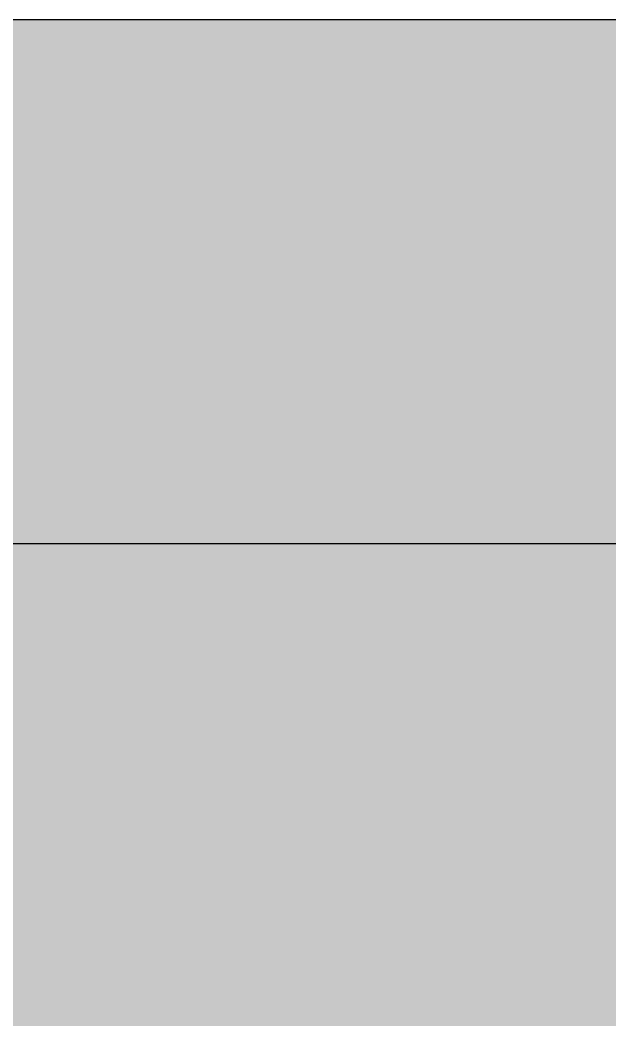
# Model space of a CAD drawing. Header units: millimetres. Extents: x 857 to 2168, y 576 to 1198.
# Drawn here: x 947.28 to 960.09, y 811.76 to 833.48 of the extents above; entities that cross this region are included whole.
import ezdxf

# ---------------------------------------------------------------- set-up
doc = ezdxf.new("R2010")
doc.units = ezdxf.units.MM
doc.layers.add('WAL', color=7, linetype='Continuous', lineweight=30)

msp = doc.modelspace()

# ---------------------------------------------------------------- hatches: boundary and pattern name
at = {"lineweight": -2, "true_color": 0x750066}
h = msp.add_hatch(color=226, dxfattribs=at)
h.dxf.hatch_style = 1
h.paths.add_polyline_path([(990.4739068461504, 789.0223620551992), (966.4784900855886, 789.0223620551992), (966.4784900855886, 759.850394774932), (990.4739068461504, 759.850394774932)])
h.paths.add_polyline_path([(987.1589274825646, 773.9528956853353), (987.1589274825646, 780.5528956853352, -0.7951575391897575), (988.1589274825646, 780.5528956853357), (988.1589274825646, 774.0805433510134, -1)], flags=16)
h.paths.add_polyline_path([(1013.142194961442, 789.0223620551992), (990.4739068461504, 789.0223620551992), (990.4739068461504, 759.850394774932), (1013.146339808266, 759.850394774932)])
h.paths.add_polyline_path([(993.5373483840021, 773.9528956853353), (993.5373483840021, 780.5528956853352, -0.7951575391897575), (994.5373483840021, 780.5528956853357), (994.5373483840021, 773.9528956853353, -0.8804663787400526)], flags=16)
h.paths.add_polyline_path([(1038.003519241423, 789.0223620551992), (1013.142194961442, 789.0223620551992), (1013.144030656892, 776.1025003847931), (1038.003519241423, 776.1126442289631)])
h.paths.add_polyline_path([(1022.32860457575, 783.0798962701544), (1028.92860457575, 783.0798962701544, -0.8804663787400769), (1028.92860457575, 782.0798962701544), (1022.32860457575, 782.0798962701544, -0.7951575391897405)], flags=16)
h.paths.add_polyline_path([(1038.003519241423, 776.1126442289631), (1013.144030656892, 776.1025003847931), (1013.146339808266, 759.850394774932), (1038.003519241423, 759.850394774932)])
h.paths.add_polyline_path([(1022.32860457575, 771.2300786561443), (1028.92860457575, 771.2300786561443, -0.8804663787400769), (1028.92860457575, 770.2300786561443), (1022.32860457575, 770.2300786561443, -0.7951575391897413)], flags=16)
h.paths.add_polyline_path([(1058.625431052656, 789.0223620551992), (1038.003519241423, 789.0223620551992), (1038.003519241423, 776.1126442289631), (1038.003519241423, 759.850394774932), (1058.625431052656, 759.850394774932)])
h.paths.add_polyline_path([(1040.578209908736, 773.9528956853353), (1040.578209908736, 780.5528956853352, -0.7951575391897575), (1041.578209908736, 780.5528956853357), (1041.578209908736, 773.9528956853353, -0.8804663787400526)], flags=16)
h.paths.add_polyline_path([(966.4784900855886, 789.0223620551994), (954.497031242799, 774.4068052759526), (966.466935732253, 759.850394774932), (966.4784900855886, 759.850394774932)])
h.paths.add_polyline_path([(966.4784900855884, 789.0223620551992), (942.4784900855884, 789.0223620551992), (954.497031242799, 774.4068052759526)])
h.paths.add_polyline_path([(942.4784900855884, 789.0223620551992), (942.4784900855884, 759.850394774932), (942.5640590029475, 759.850394774932), (954.497031242799, 774.4068052759526)])
h.paths.add_polyline_path([(954.497031242799, 774.4068052759526), (942.5640590029475, 759.850394774932), (966.466935732253, 759.850394774932)])
h.paths.add_polyline_path([(960.613088929909, 833.4774009453117), (942.4784900855882, 833.4774009453117), (942.4784900855884, 822.0984103861713), (960.613088929909, 822.0984103861713)])
h.paths.add_polyline_path([(960.613088929909, 822.0984103861713), (942.4784900855884, 822.0984103861713), (942.4784900855884, 810.0984103861713), (960.613088929909, 810.0984103861713)])
h.paths.add_polyline_path([(972.613088929909, 833.4774009453117), (960.613088929909, 833.4774009453117), (960.613088929909, 822.0984103861713), (966.772465214173, 822.0984103861713)])
h.paths.add_polyline_path([(966.772465214173, 822.0984103861713), (960.613088929909, 822.0984103861713), (960.613088929909, 810.0984103861713)], flags=17)
h.paths.add_polyline_path([(978.453712645645, 822.0984103861713), (966.772465214173, 822.0984103861713), (960.613088929909, 810.0984103861713), (984.613088929909, 810.0984103861713)])
h.paths.add_polyline_path([(972.613088929909, 833.4774009453117), (966.772465214173, 822.0984103861713), (978.453712645645, 822.0984103861713)])
h.paths.add_polyline_path([(984.613088929909, 833.4774009453117), (972.613088929909, 833.4774009453117), (978.453712645645, 822.0984103861713), (984.613088929909, 822.0984103861713)])
h.paths.add_polyline_path([(984.613088929909, 822.0984103861713), (978.453712645645, 822.0984103861713), (984.613088929909, 810.0984103861713)], flags=17)
h.paths.add_polyline_path([(996.613088929909, 833.4774009453117), (984.613088929909, 833.4774009453117), (984.613088929909, 822.0984103861713), (990.772465214173, 822.0984103861713)])
h.paths.add_polyline_path([(990.772465214173, 822.0984103861713), (984.613088929909, 822.0984103861713), (984.613088929909, 810.0984103861713)], flags=17)
h.paths.add_polyline_path([(1002.453712645645, 822.0984103861713), (990.772465214173, 822.0984103861713), (984.613088929909, 810.0984103861713), (1008.613088929909, 810.0984103861713)])
h.paths.add_polyline_path([(996.613088929909, 833.4774009453117), (990.772465214173, 822.0984103861713), (1002.453712645645, 822.0984103861713)])
h.paths.add_polyline_path([(1008.613088929909, 833.4774009453117), (996.613088929909, 833.4774009453117), (1002.453712645645, 822.0984103861713), (1008.613088929909, 822.0984103861713)])
h.paths.add_polyline_path([(1008.613088929909, 822.0984103861713), (1002.453712645645, 822.0984103861713), (1008.613088929909, 810.0984103861713)], flags=17)
h.paths.add_polyline_path([(1049.183361759483, 833.4774009453117), (1038.072119793923, 833.4774009453117), (1038.072119793923, 822.0984103861713), (1043.775313148205, 822.0984103861713)])
h.paths.add_polyline_path([(1043.775313148205, 822.0984103861713), (1038.072119793923, 822.0984103861713), (1038.072119793923, 810.0984103861713)], flags=17)
h.paths.add_polyline_path([(1054.635685539831, 822.0984103861713), (1043.775313148205, 822.0984103861713), (1038.072119793923, 810.0984103861713), (1060.385570384548, 810.0984103861713)])
h.paths.add_polyline_path([(1049.183361759483, 833.4774009453117), (1043.775313148205, 822.0984103861713), (1054.635685539831, 822.0984103861713)])
h.paths.add_polyline_path([(1060.740989445534, 833.4774009453117), (1049.183361759483, 833.4774009453117), (1054.635685539831, 822.0984103861713), (1060.745266320617, 822.0984103861713)])
h.paths.add_polyline_path([(1060.745266320617, 822.0984103861713), (1054.635685539831, 822.0984103861713), (1060.385570384548, 810.0984103861713), (1060.74949854717, 810.8382110463899)])
h.paths.add_polyline_path([(1066.288698330082, 822.0984103861713), (1060.745266320617, 822.0984103861713), (1060.74949854717, 810.8382110463899)])
h.paths.add_polyline_path([(1077.149070721708, 822.0984103861713), (1066.288698330082, 822.0984103861713), (1060.74949854717, 810.8382110463899), (1060.749776606546, 810.0984103861713), (1082.699020975174, 810.0984103861713)])
h.paths.add_polyline_path([(1071.886334760218, 833.4774009453117), (1060.740989445534, 833.4774009453117), (1060.745266320617, 822.0984103861713), (1066.288698330082, 822.0984103861713)])
h.paths.add_polyline_path([(1071.886334760218, 833.4774009453117), (1066.288698330082, 822.0984103861713), (1077.149070721708, 822.0984103861713)])
h.paths.add_polyline_path([(1082.699020975173, 833.4774009453117), (1071.886334760218, 833.4774009453117), (1077.149070721708, 822.0984103861713), (1082.699020975174, 822.0984103861713)])
h.paths.add_polyline_path([(1082.699020975173, 822.0984103861713), (1077.149070721708, 822.0984103861713), (1082.699020975173, 810.0984103861715)], flags=17)

# ---------------------------------------------------------------- linework, layer by layer
at = {"layer": 'WAL', "lineweight": -2}
msp.add_line((1082.699020975174, 833.4774009453117), (942.4784900855884, 833.4774009453117), dxfattribs=at)
at = {"layer": 'WAL', "color": 7, "lineweight": -2, "true_color": 0xffffff}
msp.add_line((942.4784900855884, 822.0984103861713), (1008.613088929909, 822.0984103861713), dxfattribs=at)

doc.saveas('drawing.dxf')
